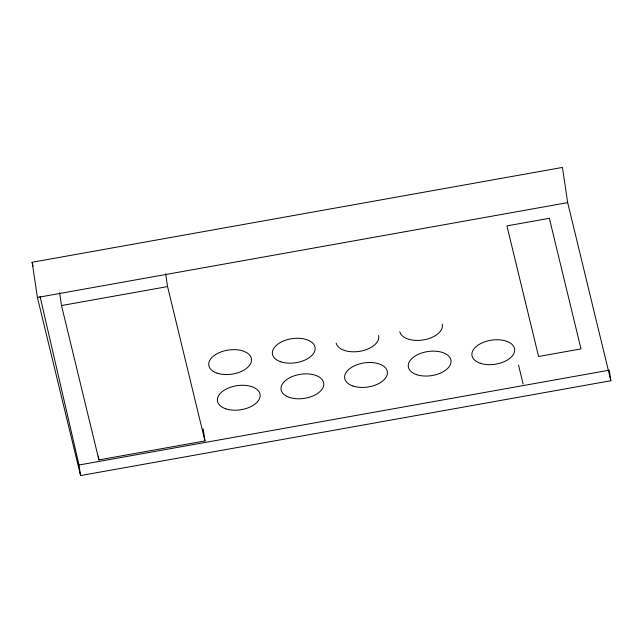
<?xml version="1.0" encoding="UTF-8"?>
<svg xmlns="http://www.w3.org/2000/svg" width="643" height="643" viewBox="0 0 643 643"><rect width="100%" height="100%" fill="white"/><g stroke="black" fill="none" stroke-linecap="round" stroke-linejoin="round"><path stroke-width="0.96" d="M32.15 262.264L562.424 167.429L567.681 202.633L610.85 380.736L80.576 475.571L37.407 297.46L32.15 262.264L33.05 266.162M37.407 297.46L567.681 202.633M61.503 305.546L167.558 286.577L204.964 440.937L98.909 459.898L61.503 305.546L59.582 292.71M40.035 296.383L79.001 465.01L609.275 370.175L610.85 380.736M518.523 365.039L523.129 384.032M203.14 428.728L204.964 440.937M165.637 273.749L167.558 286.577M98.347 456.144L98.909 459.898M79.001 465.01L80.576 475.571M442.231 324.176A21.565 12.185 -8.5 0 1 423.898 339.842A21.565 12.185 -8.5 0 1 399.809 331.756M378.598 335.55A21.565 12.185 -8.5 0 1 360.265 351.223A21.565 12.185 -8.5 0 1 336.176 343.137M549.347 218.299L506.925 225.886L538.585 356.495L581.007 348.908L549.347 218.299M280.79 361.808A21.565 12.185 -8.5 0 0 314.99 350.138A21.565 12.185 -8.5 0 0 285.484 340.235A21.565 12.185 -8.5 0 0 280.79 361.808M217.157 373.181A21.565 12.185 -8.5 0 0 251.357 361.519A21.565 12.185 -8.5 0 0 221.851 351.617A21.565 12.185 -8.5 0 0 217.157 373.181M480.321 363.287A21.565 12.185 -8.5 0 0 514.521 351.617A21.565 12.185 -8.5 0 0 485.015 341.722A21.565 12.185 -8.5 0 0 480.321 363.287M416.688 374.668A21.565 12.185 -8.5 0 0 450.888 362.998A21.565 12.185 -8.5 0 0 421.382 353.103A21.565 12.185 -8.5 0 0 416.688 374.668M353.055 386.049A21.565 12.185 -8.5 0 0 387.255 374.379A21.565 12.185 -8.5 0 0 357.749 364.477A21.565 12.185 -8.5 0 0 353.055 386.049M289.422 397.422A21.565 12.185 -8.5 0 0 323.622 385.76A21.565 12.185 -8.5 0 0 294.116 375.858A21.565 12.185 -8.5 0 0 289.422 397.422M225.789 408.803A21.565 12.185 -8.5 0 0 259.989 397.133A21.565 12.185 -8.5 0 0 230.483 387.239A21.565 12.185 -8.5 0 0 225.789 408.803"/></g></svg>
